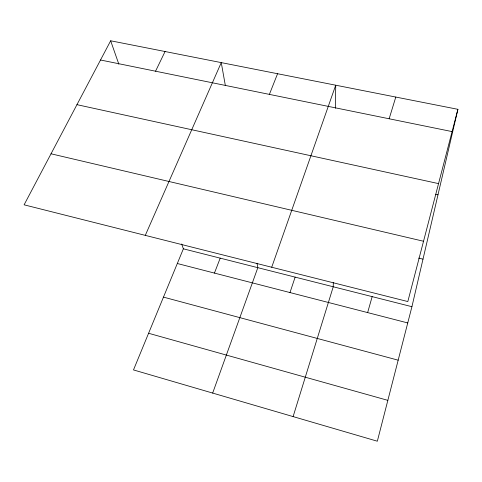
<?xml version="1.0" encoding="UTF-8"?>
<svg xmlns="http://www.w3.org/2000/svg" width="482" height="482" viewBox="0 0 482 482"><rect width="100%" height="100%" fill="white"/><g stroke="black" fill="none" stroke-linecap="round" stroke-linejoin="round"><path stroke-width="0.72" d="M333.297 282.319L333.243 286.772L293.11 416.593M335.436 108.269L335.719 85.206L271.715 267.245M181.672 243.976L183.365 248.82L133.49 369.929L377.334 441.217L411.929 306.697L457.9 109.318L110.661 40.783L24.1 204.82L407.82 301.557L457.9 109.318M367.639 312.589L372.164 296.623M389.143 118.777L395.794 97.063M289.977 292.562L295.141 277.12M212.67 393.077L257.834 267.679L257.045 263.244M214.436 273.083L220.202 258.147M269.384 94.388L277.572 73.728M145.287 235.373L221.256 62.612L225.347 85.519M155.547 71.209L165.073 51.52M100.521 60.003L452.098 131.598M76.951 104.666L438.542 183.618M435.8 194.336L437.987 194.818M51.026 153.794L423.527 241.253M418.641 258.093L423.003 259.141M183.365 248.82L411.929 306.697M177.316 263.509L407.754 322.94M163.47 297.117L398.174 360.181M148.589 333.267L387.841 400.349M110.661 40.783L118.849 64.214"/></g></svg>
